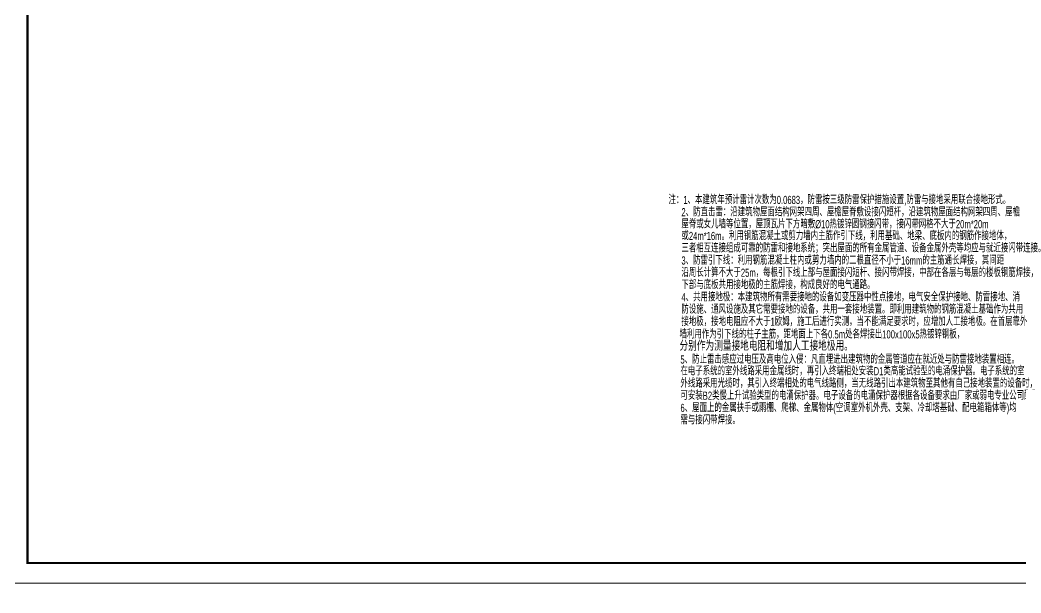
# Model space of a CAD drawing. Extents: x 2803505 to 5851001, y -1372902 to 24339.
# Drawn here: x 3328393 to 3377437, y -749129 to -721047 of the extents above; entities that cross this region are included whole.
import ezdxf

# ---------------------------------------------------------------- set-up
doc = ezdxf.new("R2010")
doc.units = 0
doc.header["$LTSCALE"] = 1000
doc.header["$MEASUREMENT"] = 0
doc.layers.add('DIM-照明', color=7, linetype='CONTINUOUS')
doc.layers.add('图框', color=147, linetype='CONTINUOUS', lineweight=20)
doc.styles.add('zjdz', font='zjdz-s.shx', dxfattribs={"width": 0.7, "bigfont": 'zjdz.shx'})

msp = doc.modelspace()

# ---------------------------------------------------------------- linework, layer by layer
at = {"layer": '图框'}
for points in [[(3326259.7, -689253.6), (3410359.7, -689253.6), (3410359.7, -748653.6), (3326259.7, -748653.6)], [(3326259.7, -748653.6), (3410359.7, -748653.6), (3410359.7, -808053.6), (3326259.7, -808053.6)]]:
    msp.add_lwpolyline(points, close=True, dxfattribs=at)
at = {"layer": '图框', "const_width": 100}
msp.add_lwpolyline([(3409359.7, -747653.6), (3409359.7, -690253.6), (3328759.7, -690253.6), (3328759.7, -747653.6)], close=True, dxfattribs=at)

# ---------------------------------------------------------------- texts
at = {"layer": 'DIM-照明', "color": 7, "linetype": 'Continuous', "style": 'zjdz', "width": 0.7}
for s, height, p in [('注：1、本建筑年预计雷计次数为0.0683，防雷按三级防雷保护措施设置,防雷与接地采用联合接地形式。', 400, (3360166.4, -730065.2)), ('2、防直击雷：沿建筑物屋面结构网架四周、屋檐屋脊敷设接闪短杆，沿建筑物屋面结构网架四周、屋檐', 400, (3360799.9, -730665.6)), ('屋脊或女儿墙等位置，屋顶瓦片下方暗敷%%C10热镀锌圆钢接闪带，接闪带网格不大于20m*20m', 400, (3360799.9, -731254.9)), ('或24m*16m。利用钢筋混凝土或剪力墙内主筋作引下线，利用基础、地梁、底板内的钢筋作接地体，', 400, (3360799.9, -731830.8)), ('三者相互连接组成可靠的防雷和接地系统；突出屋面的所有金属管道、设备金属外壳等均应与就近接闪带连接。', 400, (3360799.9, -732431.2)), ('3、防雷引下线：利用钢筋混凝土柱内或剪力墙内的二根直径不小于16mm的主筋通长焊接，其间距', 400, (3360799.9, -733031.6)), ('沿周长计算不大于25m，每根引下线上部与屋面接闪短杆、接闪带焊接，中部在各层与每层的楼板钢筋焊接，', 400, (3360799.9, -733631.9)), ('下部与底板共用接地极的主筋焊接，构成良好的电气通路。', 400, (3360799.9, -734232.3)), ('4、共用接地极：本建筑物所有需要接地的设备如变压器中性点接地，电气安全保护接地、防雷接地、消', 400, (3360799.9, -734832.6)), ('防设施、通风设施及其它需要接地的设备，共用一套接地装置。即利用建筑物的钢筋混凝土基础作为共用', 400, (3360799.9, -735433)), ('接地极，接地电阻应不大于1欧姆，施工后进行实测，当不能满足要求时，应增加人工接地极。在首层靠外', 400, (3360799.9, -736033.4)), ('墙利用作为引下线的柱子主筋，距地面上下各0.5m处各焊接出100x100x5热镀锌钢板，', 400, (3360706.6, -736653.6)), ('分别作为测量接地电阻和增加人工接地极用。', 466.667, (3360706.6, -737254)), ('5、防止雷击感应过电压及高电位入侵：凡直埋进出建筑物的金属管道应在就近处与防雷接地装置相连。', 400, (3360749.8, -737886.3)), ('在电子系统的室外线路采用金属线时，再引入终端相处安装D1类高能试验型的电涌保护器。电子系统的室', 400, (3360751.5, -738457.5)), ('外线路采用光缆时，其引入终端相处的电气线路侧，当无线路引出本建筑物至其他有自己接地装置的设备时，', 400, (3360751.5, -739057.8)), ('可安装B2类慢上升试验类型的电涌保护器。电子设备的电涌保护器根据各设备要求由厂家或弱电专业公司配置。', 400, (3360751.5, -739658.2)), ('6、屋面上的金属扶手或雨棚、爬梯、金属物体(空调室外机外壳、支架、冷却塔基础、配电箱箱体等)均', 400, (3360751.5, -740258.6)), ('需与接闪带焊接。', 400, (3360751.5, -740858.9))]:
    msp.add_text(s, height=height, dxfattribs=at).set_placement(p)

doc.saveas('drawing.dxf')
